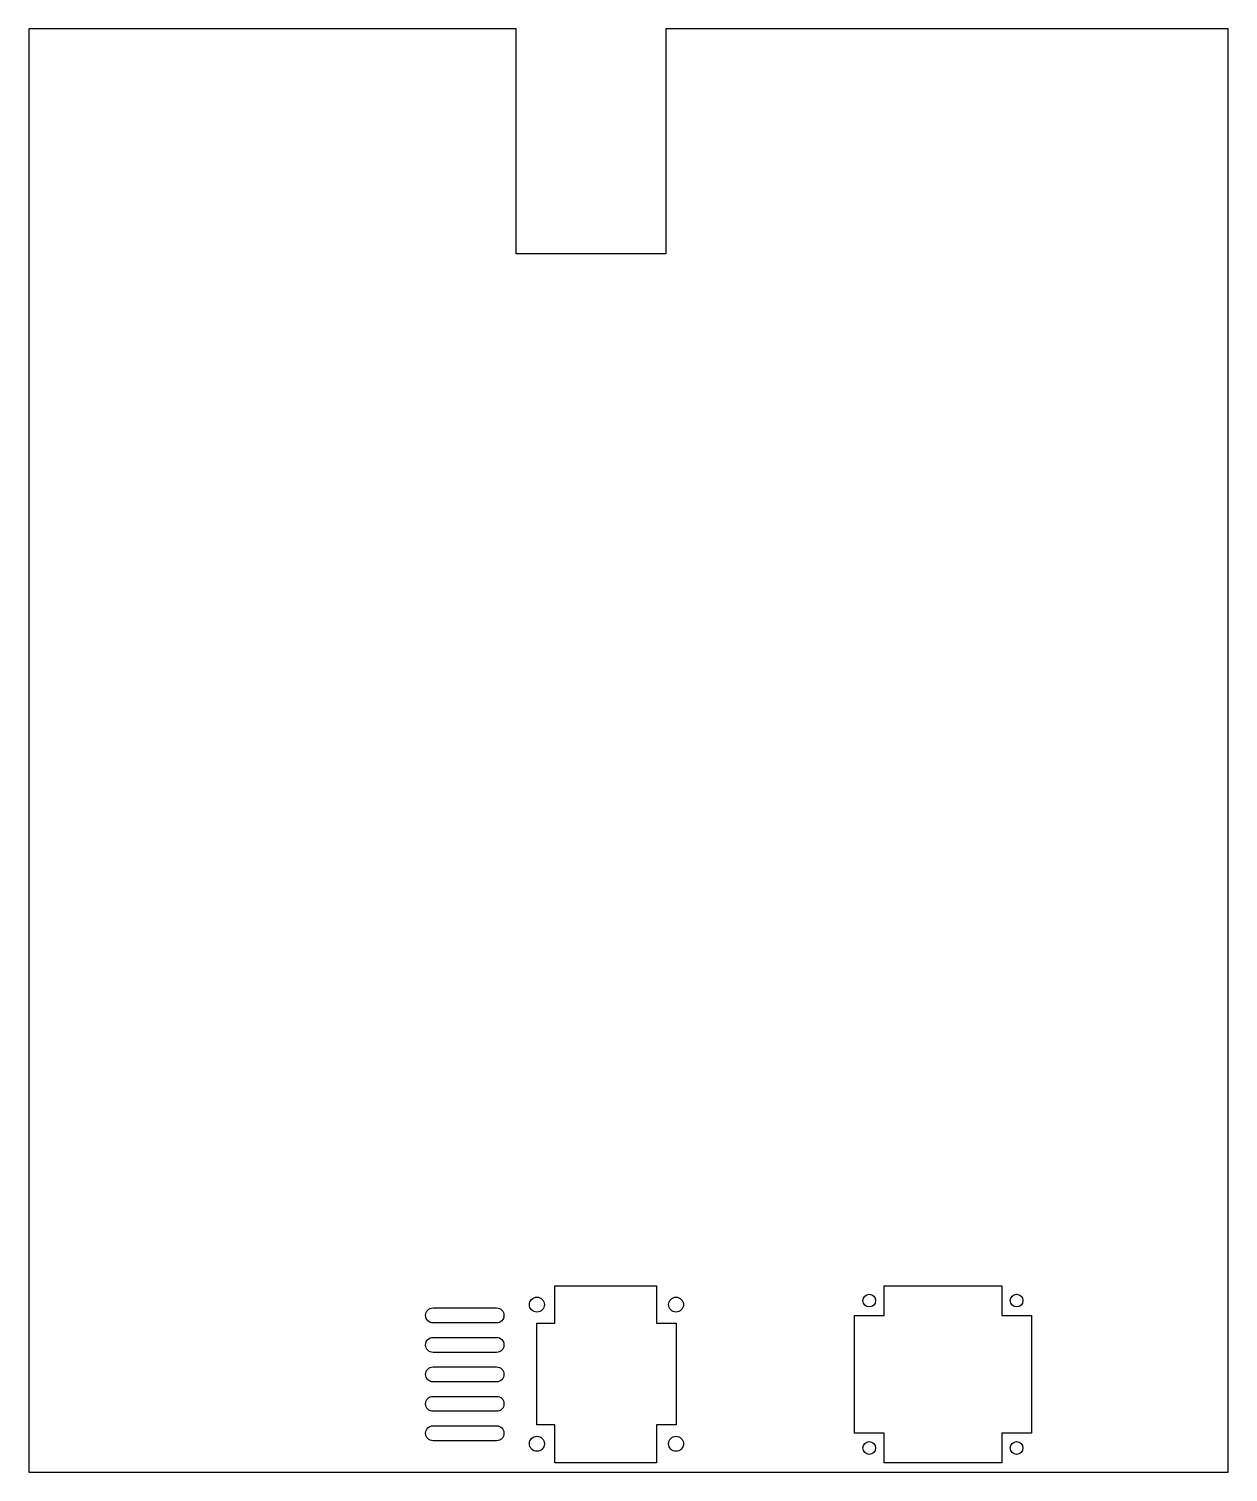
# Model space of a CAD drawing. Header units: inches. Extents: x 0 to 16, y 0 to 19.2.
import ezdxf

# ---------------------------------------------------------------- set-up
doc = ezdxf.new("R2010")
doc.units = ezdxf.units.IN
doc.header["$MEASUREMENT"] = 0

msp = doc.modelspace()

# ---------------------------------------------------------------- linework, layer by layer
for points in [[(16, 0), (16, 19.25), (8.5, 19.25), (8.5, 16.25), (6.5, 16.25), (6.5, 19.25), (0, 19.25), (0, 0)], [(8.375, 0.125), (7.019, 0.125), (7.019, 0.631), (6.778, 0.631), (6.778, 1.987), (7.019, 1.987), (7.019, 2.487), (8.375, 2.487), (8.375, 1.987), (8.634, 1.987), (8.634, 0.631), (8.375, 0.631)], [(12.981, 0.125), (11.409, 0.125), (11.409, 0.519), (11.015, 0.519), (11.015, 2.091), (11.409, 2.091), (11.409, 2.485), (12.981, 2.485), (12.981, 2.091), (13.375, 2.091), (13.375, 0.519), (12.981, 0.519)]]:
    msp.add_lwpolyline(points, close=True)
for points in [[(6.239, 2.19, -1), (6.239, 1.99), (5.393, 1.99, -1), (5.393, 2.19)], [(6.239, 1.797, -1), (6.239, 1.597), (5.393, 1.597, -1), (5.393, 1.797)], [(6.239, 1.404, -1), (6.239, 1.204), (5.393, 1.204, -1), (5.393, 1.404)], [(6.239, 1.011, -1), (6.239, 0.811), (5.393, 0.811, -1), (5.393, 1.011)], [(5.393, 0.418, -1), (5.393, 0.618), (6.239, 0.618, -1), (6.239, 0.418)]]:
    msp.add_lwpolyline(points, format="xyb", close=True)
for centre, radius in [((6.778, 2.234), 0.1), ((8.634, 2.234), 0.1), ((11.212, 2.288), 0.085), ((13.178, 2.288), 0.085), ((6.778, 0.378), 0.1), ((8.634, 0.378), 0.1), ((11.212, 0.322), 0.085), ((13.178, 0.322), 0.085)]:
    msp.add_circle(centre, radius)

doc.saveas('drawing.dxf')
